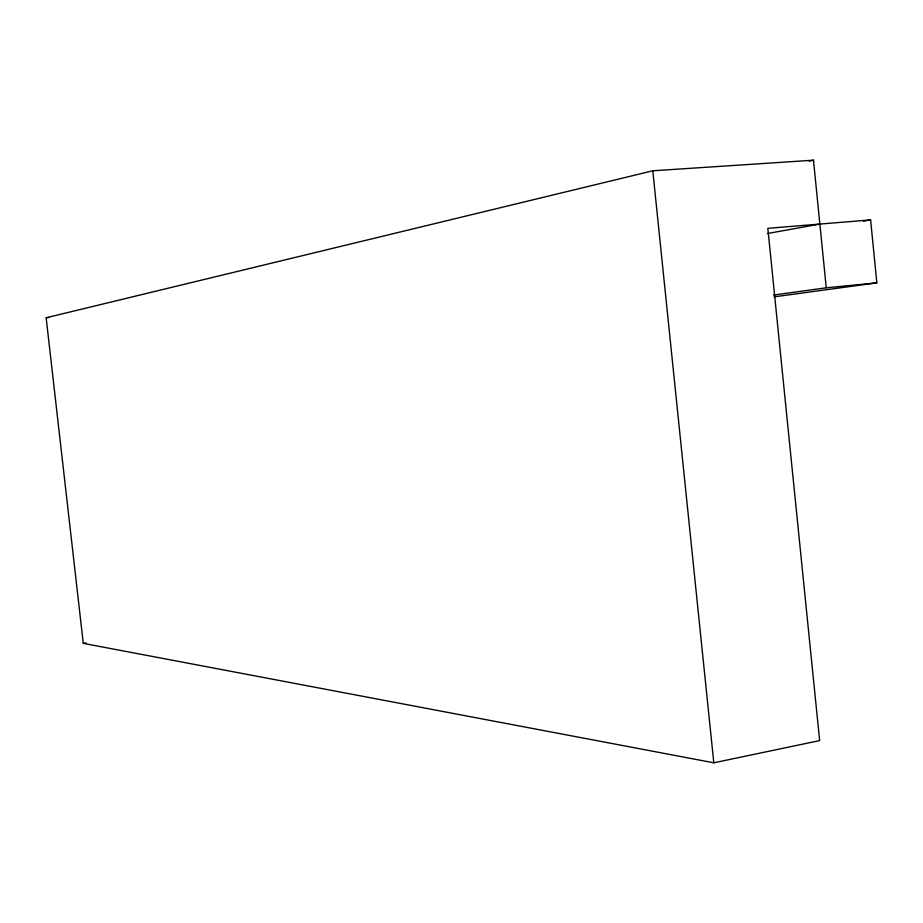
<?xml version="1.0" encoding="UTF-8"?>
<svg xmlns="http://www.w3.org/2000/svg" width="923" height="923" viewBox="0 0 923 923"><rect width="100%" height="100%" fill="white"/><g stroke="black" fill="none" stroke-linecap="round" stroke-linejoin="round"><path stroke-width="1.38" d="M774.028 296.86L876.85 282.853L870.597 219.916L767.832 228.327L819.647 740.592L713.802 762.802L83.278 643.354L46.15 317.766L652.792 170.79L813.475 160.198L826.258 287.803L773.439 295.06M809.252 161.144L813.475 160.198M767.359 233.542L819.866 224.07M863.513 221.174L870.597 219.916M83.278 643.354L86.116 642.904M826.258 287.803L876.85 282.853M46.15 317.766L49 317.524M652.792 170.79L713.802 762.802"/></g></svg>
